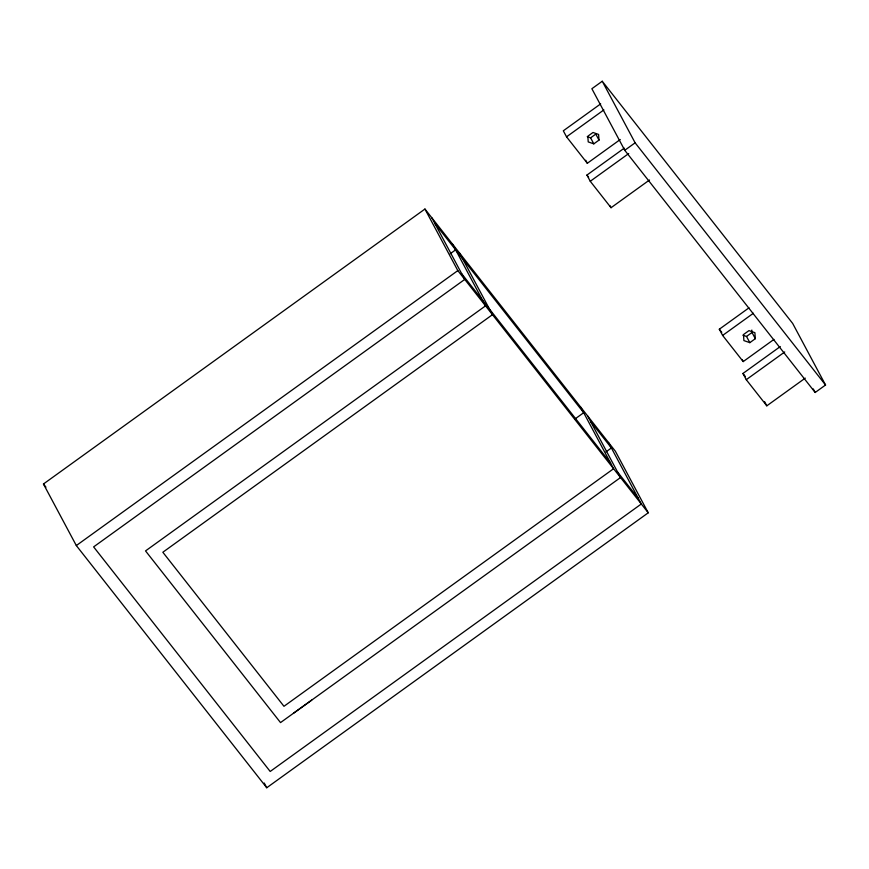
<?xml version="1.0" encoding="UTF-8"?>
<svg xmlns="http://www.w3.org/2000/svg" width="869" height="869" viewBox="0 0 869 869"><rect width="100%" height="100%" fill="white"/><g stroke="black" fill="none" stroke-linecap="round" stroke-linejoin="round"><path stroke-width="1.3" d="M43.45 483.99L424.941 209.038L615.371 451.228L648.241 512.797L266.75 787.749L76.32 545.558L43.45 483.99L45.948 487.172M602.25 81.251L591.876 88.725L624.757 150.294L815.176 392.484L825.55 385.01L792.68 323.442L602.25 81.251L635.12 142.82L825.55 385.01M600.675 103.878L563.318 130.806L566.534 136.824L587.325 163.274L620.281 139.507M566.534 136.824L603.89 109.907M587.238 136.661L590.594 137.834L595.786 134.098L599.002 140.115L593.809 143.852L588.226 141.908L587.813 136.227L592.995 132.479L598.589 134.434L599.002 140.115M450.218 253.748L455.628 249.848M649.512 179.992L611.048 207.713L590.257 181.273L586.944 175.06L624.3 148.132M76.32 545.558L457.822 270.607L424.941 209.038M624.757 150.294L635.12 142.82M590.257 181.273L628.721 153.552M574.898 419.054L583.686 412.71L434.837 223.398M773.964 339.41L743.201 361.591L722.628 335.434L719.315 329.221L748.98 307.843M722.628 335.434L753.401 313.253M742.952 335.206L746.514 336.444L752.011 332.479L751.837 330.068M749.828 342.658L755.324 338.693L754.889 332.675L748.969 330.611L743.473 334.565L743.907 340.594L749.828 342.658L746.514 336.444M605.965 451.891L611.407 447.969L590.616 421.53M805.27 378.113L766.816 405.823L746.265 379.688L742.941 373.474L780.308 346.546M746.265 379.688L784.718 351.967M311.699 700.121L293.505 713.232M719.315 329.221L721.781 332.36M586.944 175.06L588.606 177.178M742.941 373.474L745.406 376.614M461.787 273.865L610.635 463.177M617.555 471.997L638.346 498.437M457.822 270.607L648.241 512.797M813.286 388.932L815.176 392.484M752.011 332.479L755.324 338.693M742.093 359.516L743.201 361.591M764.601 401.684L766.816 405.823M590.594 137.834L593.809 143.852M585.717 160.254L587.325 163.274M609.94 205.638L611.048 207.713M608.441 442.419L641.311 503.987L270.194 771.466L93.624 546.894L464.752 279.416L431.871 217.847M587.65 415.979L620.52 477.548L280.524 722.595L145.536 550.913L485.543 305.855L452.662 244.287M580.72 407.159L613.59 468.728L283.967 706.301L162.84 552.249L492.473 314.676L459.592 253.107M264.219 783.012L266.75 787.749"/></g></svg>
